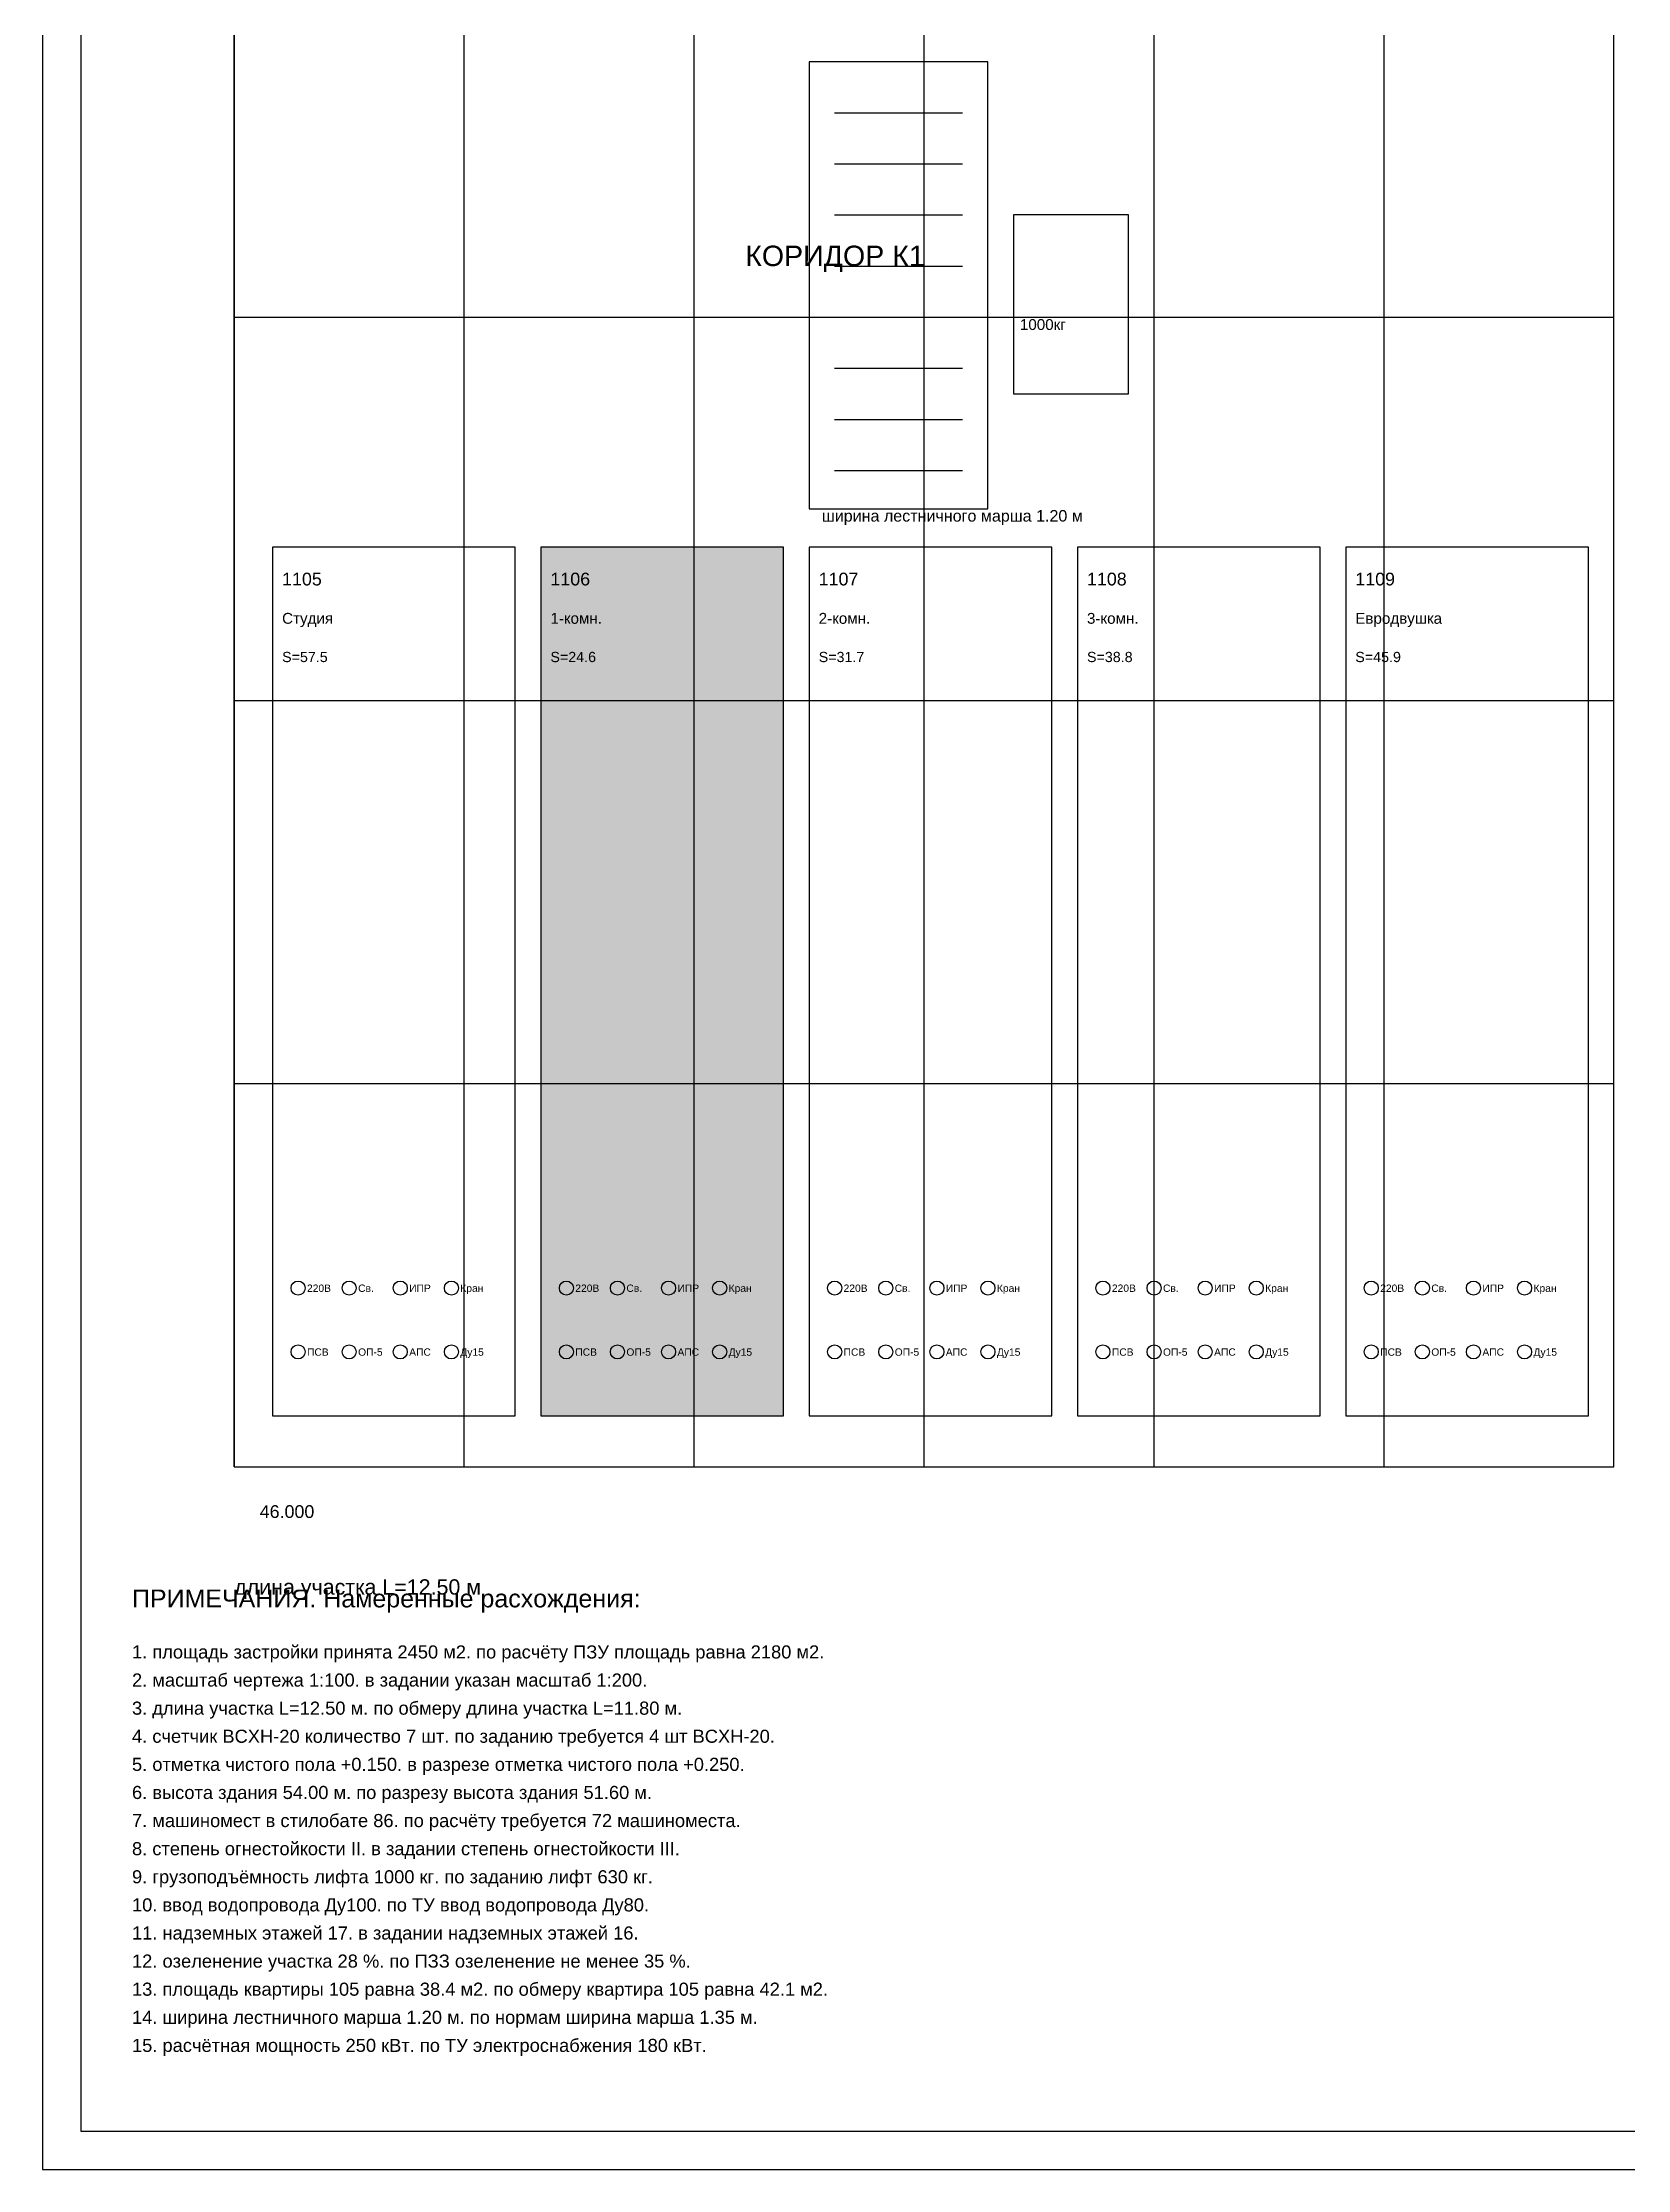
# Model space of a CAD drawing. Header units: millimetres. Extents: x 0 to 7008, y 0 to 594.
# Drawn here: x 0 to 248.1, y 0 to 333 of the extents above; entities that cross this region are included whole.
import ezdxf

# ---------------------------------------------------------------- set-up
doc = ezdxf.new("R2010")
doc.units = ezdxf.units.MM
for name, color, linetype in [('DIM', 3, 'Continuous'), ('GRAPH', 7, 'Continuous'), ('TABLE_FILL', 8, 'Continuous'), ('TEXT', 2, 'Continuous')]:
    doc.layers.add(name, color=color, linetype=linetype)
doc.styles.get("Standard").update_dxf_attribs({"font": 'arial.ttf'})

msp = doc.modelspace()

# ---------------------------------------------------------------- hatches: boundary and pattern name
at = {"layer": 'TABLE_FILL'}
msp.add_hatch(color=7, dxfattribs=at).paths.add_polyline_path([(78, 118), (116, 118), (116, 254), (78, 254)])

# ---------------------------------------------------------------- linework, layer by layer
at = {"layer": 'GRAPH'}
for p, q in [((6, 588), (6, 6)), ((30, 110), (30, 470)), ((30, 470), (30, 110)), ((66, 110), (66, 470)), ((102, 110), (102, 470)), ((138, 110), (138, 470)), ((174, 110), (174, 470)), ((210, 110), (210, 470)), ((246, 110), (246, 470)), ((246, 110), (246, 470)), ((148, 330), (120, 330)), ((120, 330), (120, 260)), ((148, 260), (148, 330)), ((124, 322), (144, 322)), ((124, 314), (144, 314)), ((124, 306), (144, 306)), ((170, 306), (152, 306)), ((152, 306), (152, 278)), ((170, 278), (170, 306)), ((124, 298), (144, 298)), ((30, 290), (246, 290)), ((124, 290), (144, 290)), ((124, 282), (144, 282)), ((152, 278), (170, 278)), ((124, 274), (144, 274)), ((124, 266), (144, 266)), ((120, 260), (148, 260)), ((74, 254), (36, 254)), ((36, 254), (36, 118)), ((74, 118), (74, 254)), ((116, 254), (78, 254)), ((78, 254), (78, 118)), ((116, 118), (116, 254)), ((158, 254), (120, 254)), ((120, 254), (120, 118)), ((158, 118), (158, 254)), ((200, 254), (162, 254)), ((162, 254), (162, 118)), ((200, 118), (200, 254)), ((242, 254), (204, 254)), ((204, 254), (204, 118)), ((242, 118), (242, 254)), ((30, 230), (246, 230)), ((30, 170), (246, 170)), ((36, 118), (74, 118)), ((78, 118), (116, 118)), ((120, 118), (158, 118)), ((162, 118), (200, 118)), ((204, 118), (242, 118)), ((30, 110), (246, 110)), ((30, 110), (246, 110)), ((6, 6), (835, 6))]:
    msp.add_line(p, q, dxfattribs=at)
msp.add_lwpolyline([(0, 0), (841, 0), (841, 594), (0, 594)], close=True, dxfattribs=at)
for centre in [(40, 138), (48, 138), (56, 138), (64, 138), (82, 138), (90, 138), (98, 138), (106, 138), (124, 138), (132, 138), (140, 138), (148, 138), (166, 138), (174, 138), (182, 138), (190, 138), (208, 138), (216, 138), (224, 138), (232, 138), (40, 128), (48, 128), (56, 128), (64, 128), (82, 128), (90, 128), (98, 128), (106, 128), (124, 128), (132, 128), (140, 128), (148, 128), (166, 128), (174, 128), (182, 128), (190, 128), (208, 128), (216, 128), (224, 128), (232, 128)]:
    msp.add_circle(centre, 1.1, dxfattribs=at)

# ---------------------------------------------------------------- texts
at = {"layer": 'DIM'}
for s, height, p in [('ширина лестничного марша 1.20 м', 1.8, (122, 258)), ('46.000', 2, (34, 102)), ('длина участка L=12.50 м', 2.4, (30, 90))]:
    msp.add_text(s, height=height, dxfattribs=at).set_placement(p)
at = {"layer": 'TEXT'}
for s, height, p in [('КОРИДОР К1', 3.2, (110, 298)), ('1000кг', 1.7, (153, 288)), ('1105', 2, (37.5, 248)), ('1106', 2, (79.5, 248)), ('1107', 2, (121.5, 248)), ('1108', 2, (163.5, 248)), ('1109', 2, (205.5, 248)), ('Студия', 1.7, (37.5, 242)), ('1-комн.', 1.7, (79.5, 242)), ('2-комн.', 1.7, (121.5, 242)), ('3-комн.', 1.7, (163.5, 242)), ('Евродвушка', 1.7, (205.5, 242)), ('S=57.5', 1.6, (37.5, 236)), ('S=24.6', 1.6, (79.5, 236)), ('S=31.7', 1.6, (121.5, 236)), ('S=38.8', 1.6, (163.5, 236)), ('S=45.9', 1.6, (205.5, 236)), ('220В', 1.15, (41.4, 137.4)), ('Св.', 1.15, (49.4, 137.4)), ('ИПР', 1.15, (57.4, 137.4)), ('Кран', 1.15, (65.4, 137.4)), ('220В', 1.15, (83.4, 137.4)), ('Св.', 1.15, (91.4, 137.4)), ('ИПР', 1.15, (99.4, 137.4)), ('Кран', 1.15, (107.4, 137.4)), ('220В', 1.15, (125.4, 137.4)), ('Св.', 1.15, (133.4, 137.4)), ('ИПР', 1.15, (141.4, 137.4)), ('Кран', 1.15, (149.4, 137.4)), ('220В', 1.15, (167.4, 137.4)), ('Св.', 1.15, (175.4, 137.4)), ('ИПР', 1.15, (183.4, 137.4)), ('Кран', 1.15, (191.4, 137.4)), ('220В', 1.15, (209.4, 137.4)), ('Св.', 1.15, (217.4, 137.4)), ('ИПР', 1.15, (225.4, 137.4)), ('Кран', 1.15, (233.4, 137.4)), ('ПСВ', 1.15, (41.4, 127.4)), ('ОП-5', 1.15, (49.4, 127.4)), ('АПС', 1.15, (57.4, 127.4)), ('Ду15', 1.15, (65.4, 127.4)), ('ПСВ', 1.15, (83.4, 127.4)), ('ОП-5', 1.15, (91.4, 127.4)), ('АПС', 1.15, (99.4, 127.4)), ('Ду15', 1.15, (107.4, 127.4)), ('ПСВ', 1.15, (125.4, 127.4)), ('ОП-5', 1.15, (133.4, 127.4)), ('АПС', 1.15, (141.4, 127.4)), ('Ду15', 1.15, (149.4, 127.4)), ('ПСВ', 1.15, (167.4, 127.4)), ('ОП-5', 1.15, (175.4, 127.4)), ('АПС', 1.15, (183.4, 127.4)), ('Ду15', 1.15, (191.4, 127.4)), ('ПСВ', 1.15, (209.4, 127.4)), ('ОП-5', 1.15, (217.4, 127.4)), ('АПС', 1.15, (225.4, 127.4)), ('Ду15', 1.15, (233.4, 127.4)), ('ПРИМЕЧАНИЯ. Намеренные расхождения:', 2.8, (14, 88)), ('1. площадь застройки принята 2450 м2. по расчёту ПЗУ площадь равна 2180 м2.', 2.05, (14, 80)), ('2. масштаб чертежа 1:100. в задании указан масштаб 1:200.', 2.05, (14, 75.6)), ('3. длина участка L=12.50 м. по обмеру длина участка L=11.80 м.', 2.05, (14, 71.2)), ('4. счетчик ВСХН-20 количество 7 шт. по заданию требуется 4 шт ВСХН-20.', 2.05, (14, 66.8)), ('5. отметка чистого пола +0.150. в разрезе отметка чистого пола +0.250.', 2.05, (14, 62.4)), ('6. высота здания 54.00 м. по разрезу высота здания 51.60 м.', 2.05, (14, 58)), ('7. машиномест в стилобате 86. по расчёту требуется 72 машиноместа.', 2.05, (14, 53.6)), ('8. степень огнестойкости II. в задании степень огнестойкости III.', 2.05, (14, 49.2)), ('9. грузоподъёмность лифта 1000 кг. по заданию лифт 630 кг.', 2.05, (14, 44.8)), ('10. ввод водопровода Ду100. по ТУ ввод водопровода Ду80.', 2.05, (14, 40.4)), ('11. надземных этажей 17. в задании надземных этажей 16.', 2.05, (14, 36)), ('12. озеленение участка 28 %. по ПЗЗ озеленение не менее 35 %.', 2.05, (14, 31.6)), ('13. площадь квартиры 105 равна 38.4 м2. по обмеру квартира 105 равна 42.1 м2.', 2.05, (14, 27.2)), ('14. ширина лестничного марша 1.20 м. по нормам ширина марша 1.35 м.', 2.05, (14, 22.8)), ('15. расчётная мощность 250 кВт. по ТУ электроснабжения 180 кВт.', 2.05, (14, 18.4))]:
    msp.add_text(s, height=height, dxfattribs=at).set_placement(p)

doc.saveas('drawing.dxf')
